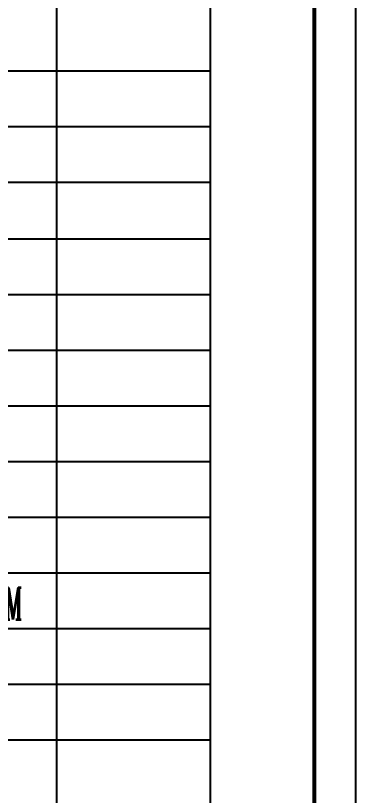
# Model space of a CAD drawing. Extents: x 302512 to 1034855, y -184136 to 410364.
# Drawn here: x 777654 to 818964, y 235987 to 330771 of the extents above; entities that cross this region are included whole.
import ezdxf

# ---------------------------------------------------------------- set-up
doc = ezdxf.new("R2010")
doc.units = 0
doc.header["$MEASUREMENT"] = 0
doc.layers.add('PUB_TEXT', color=7, linetype='Continuous')
doc.layers.add('PUB_TITLE', color=4, linetype='Continuous')
doc.styles.add('_HZTXT', font='complex.shx', dxfattribs={"width": 0.8, "bigfont": 'hztxt.shx'})

msp = doc.modelspace()

# ---------------------------------------------------------------- linework, layer by layer
at = {"layer": 'PUB_TEXT'}
for p, q in [((782644, 371427, -58477), (782644, 127368, -58477)), ((801316, 371427), (801316, 127368)), ((699530, 324058, -58477), (801316, 324058, -58477)), ((699530, 317291, -58477), (801316, 317291, -58477)), ((699530, 310524, -58477), (801316, 310524, -58477)), ((699530, 303636), (801316, 303636)), ((699530, 296869), (801316, 296869)), ((699530, 290102), (801316, 290102)), ((699530, 283335), (801316, 283335)), ((699530, 276568), (801316, 276568)), ((699530, 269801), (801316, 269801)), ((699530, 263034), (801316, 263034)), ((699689, 256267), (801316, 256267)), ((699530, 249501), (801316, 249501)), ((699530, 249501), (781334, 249501)), ((699530, 242734), (801316, 242734))]:
    msp.add_line(p, q, dxfattribs=at)
at = {"layer": 'PUB_TITLE'}
msp.add_lwpolyline([(398464, -184136), (398464, 410364), (818964, 410364), (818964, -184136)], close=True, dxfattribs=at)
msp.add_lwpolyline([(403464, -179136, 500, 500, 0), (813964, -179136, 500, 500, 0), (813964, 397864, 500, 500, 0), (403464, 397864, 500, 500, 0)], format="xyseb", close=True, dxfattribs=at)

# ---------------------------------------------------------------- texts
at = {"layer": 'PUB_TEXT', "style": '_HZTXT', "width": 0.55}
msp.add_text('高2-2.5M,冠1.5M以上，径14-16CM', height=3861, dxfattribs=at).set_placement((733743, 257383, -58477))

doc.saveas('drawing.dxf')
